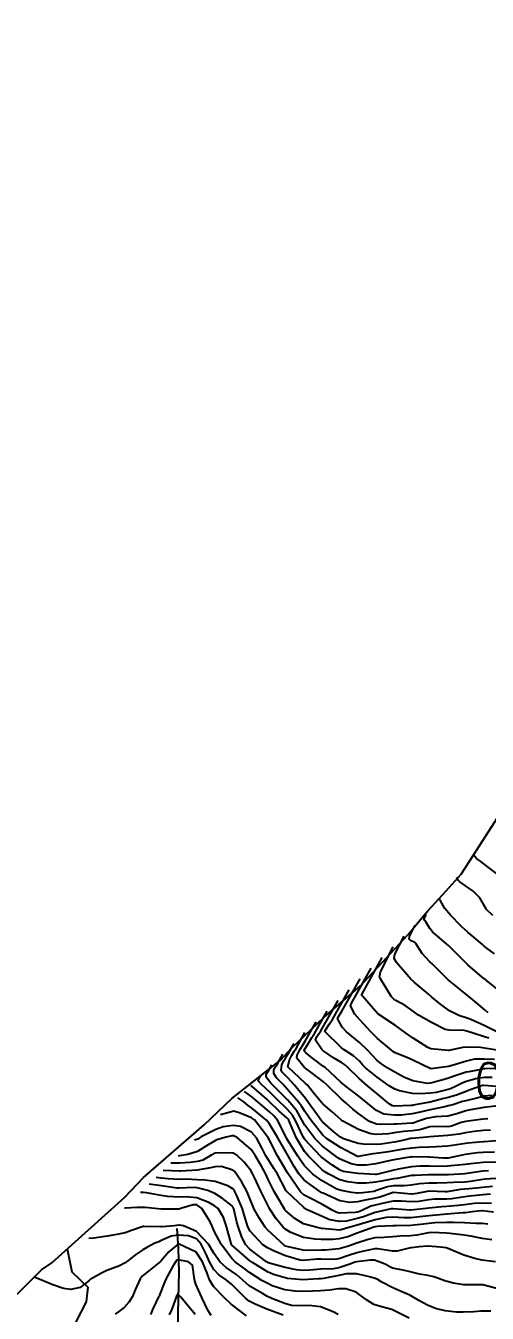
# Model space of a CAD drawing. Header units: metres. Extents: x 318500 to 325275, y 7408834 to 7428799.
# Drawn here: x 323552.8 to 323604.5, y 7420211.5 to 7420355.9 of the extents above; entities that cross this region are included whole.
import ezdxf
from ezdxf.enums import TextEntityAlignment as Align

# ---------------------------------------------------------------- set-up
doc = ezdxf.new("R2010")
doc.units = ezdxf.units.M
doc.header["$MEASUREMENT"] = 0
for name, color, linetype in [('Area', 45, 'Continuous'), ('Cotas', 45, 'Continuous'), ('Curvas de Nivel 1m', 11, 'Continuous'), ('Curvas de Nivel 5m', 15, 'Continuous'), ('Hidrografia', 140, 'Continuous'), ('Vias Primárias', 230, 'Continuous')]:
    doc.layers.add(name, color=color, linetype=linetype)
doc.styles.add('Style-STANDARD', font='STANDARD.shx')

msp = doc.modelspace()

# ---------------------------------------------------------------- linework, layer by layer
at = {"layer": 'Area'}
msp.add_lwpolyline([(323549.13, 7420210.94), (323554.58, 7420216.34), (323555.75, 7420217.14), (323563.92, 7420224.48), (323566.04, 7420226.71), (323572.82, 7420232.59), (323575.93, 7420235.54), (323581.36, 7420239.86), (323582.63, 7420241.25), (323586.28, 7420244.69), (323590.35, 7420248.19), (323595.7, 7420253.95), (323597.4, 7420256.04), (323597.89, 7420256.62), (323599.95, 7420258.86), (323601.61, 7420260.7), (323613.21, 7420278.73)], dxfattribs=at)
at = {"layer": 'Curvas de Nivel 1m', "flags": 128}
for points, elevation in [([(323605.59, 7420260.8), (323604.51, 7420261.61), (323603.82, 7420262.13), (323603.34, 7420262.48), (323603.11, 7420262.72), (323603.04, 7420262.86)], 769), ([(323605.16, 7420256.09), (323604.45, 7420256.77), (323604.42, 7420256.82), (323603.71, 7420258.08), (323602.93, 7420258.84), (323602.47, 7420259.15), (323601.46, 7420259.84), (323601.27, 7420260.04), (323601.13, 7420260.38)], 768), ([(323605.34, 7420251.77), (323604.39, 7420252.5), (323604.21, 7420252.65), (323604.01, 7420252.83), (323602.41, 7420254.17), (323601.67, 7420254.86), (323600.44, 7420256.1), (323599.81, 7420256.88), (323599.29, 7420257.72), (323599.21, 7420257.89)], 767), ([(323606.32, 7420247.28), (323604.42, 7420248.82), (323604.34, 7420248.89), (323603.99, 7420249.18), (323602.37, 7420250.56), (323602.06, 7420250.85), (323600.39, 7420252.54), (323600.22, 7420252.7), (323600.01, 7420252.88), (323598.41, 7420254.24), (323598.12, 7420254.61), (323597.66, 7420255.38), (323597.52, 7420255.54), (323597.45, 7420255.6), (323597.47, 7420255.71), (323597.71, 7420256.18)], 766), ([(323606.05, 7420242.79), (323604.27, 7420243.7), (323602.7, 7420244.42), (323602.29, 7420244.57), (323601.35, 7420244.86), (323600.3, 7420245.38), (323599.44, 7420246.02), (323598.39, 7420246.9), (323598.31, 7420246.97), (323597.94, 7420247.28), (323596.34, 7420248.61), (323595.99, 7420248.93), (323594.37, 7420250.81), (323594.32, 7420250.9), (323594.11, 7420251.27), (323594.2, 7420251.73), (323595.24, 7420253.77)], 764), ([(323604.74, 7420242.32), (323604.25, 7420242.47), (323603.09, 7420242.83), (323602.26, 7420243.11), (323601.94, 7420243.17), (323600.26, 7420243.2), (323599.84, 7420243.3), (323598.28, 7420244.07), (323596.84, 7420244.91), (323596.29, 7420245.31), (323595.35, 7420245.99), (323594.31, 7420246.55), (323594.06, 7420246.7), (323593.83, 7420246.96), (323593.01, 7420248.29), (323592.59, 7420248.98), (323592.5, 7420249.14), (323592.48, 7420249.16), (323592.57, 7420249.75), (323594, 7420252.57)], 763), ([(323606.11, 7420240.91), (323604.24, 7420241.21), (323603.79, 7420241.27), (323602.24, 7420241.32), (323601.81, 7420241.27), (323600.23, 7420240.93), (323600.18, 7420240.92), (323598.23, 7420241.13), (323597.87, 7420241.27), (323596.25, 7420242.32), (323595.39, 7420242.93), (323594.27, 7420243.74), (323592.38, 7420244.98), (323592.33, 7420245.02), (323592.29, 7420245.05), (323590.59, 7420247), (323590.47, 7420247.16), (323590.49, 7420247.22), (323592.77, 7420251.37)], 762), ([(323605.35, 7420239.93), (323604.22, 7420239.98), (323603.1, 7420239.95), (323602.22, 7420239.76), (323600.6, 7420239.25), (323600.21, 7420239.16), (323598.21, 7420238.9), (323596.22, 7420239.85), (323595.47, 7420240.18), (323594.23, 7420240.68), (323594.05, 7420240.78), (323593.82, 7420240.96), (323592.25, 7420242.3), (323591.55, 7420242.99), (323590.28, 7420244.37), (323589.71, 7420245.01), (323589.22, 7420245.94), (323589.31, 7420246.19), (323591.53, 7420250.16)], 761), ([(323606.1, 7420236.87), (323604.18, 7420237.02), (323604, 7420237.01), (323603.48, 7420236.83), (323602.53, 7420236.48), (323602.17, 7420236.35), (323601.09, 7420235.94), (323600.16, 7420235.65), (323599.54, 7420235.5), (323598.15, 7420235.16), (323597.94, 7420235.12), (323596.85, 7420234.91), (323596.27, 7420234.8), (323596.15, 7420234.78), (323595.99, 7420234.76), (323594.15, 7420234.7), (323593.93, 7420234.73), (323593.54, 7420234.96), (323592.17, 7420236.12), (323591.13, 7420236.99), (323590.19, 7420237.8), (323588.92, 7420239.02), (323588.55, 7420239.36), (323588.22, 7420239.59), (323587.31, 7420240.13), (323586.23, 7420240.87), (323586.12, 7420240.95), (323585.99, 7420241.06), (323585.29, 7420242.11), (323585.42, 7420242.44), (323585.88, 7420243.16), (323586.21, 7420243.67), (323587.83, 7420246.55)], 758), ([(323605.09, 7420237.92), (323604.2, 7420237.9), (323603.27, 7420237.76), (323602.19, 7420237.45), (323601.75, 7420237.28), (323600.92, 7420236.86), (323600.42, 7420236.62), (323600.18, 7420236.55), (323598.82, 7420236.24), (323598.17, 7420236.15), (323597.01, 7420236.07), (323596.17, 7420236.11), (323594.7, 7420236.42), (323594.17, 7420236.6), (323593.56, 7420236.96), (323592.19, 7420237.96), (323590.91, 7420238.99), (323590.56, 7420239.34), (323590.22, 7420239.73), (323589.56, 7420240.34), (323588.51, 7420241.03), (323588.23, 7420241.23), (323586.35, 7420243.06), (323586.39, 7420243.19), (323586.86, 7420243.92), (323587.23, 7420244.5), (323589.06, 7420247.76)], 759), ([(323605.08, 7420235.89), (323604.16, 7420235.8), (323603.38, 7420235.61), (323602.16, 7420235.31), (323601.79, 7420235.21), (323600.67, 7420234.86), (323600.15, 7420234.72), (323599.94, 7420234.67), (323598.14, 7420234.28), (323597.03, 7420234.02), (323596.14, 7420233.83), (323594.89, 7420233.69), (323594.14, 7420233.67), (323592.97, 7420233.8), (323592.14, 7420234.2), (323591.18, 7420234.99), (323590.16, 7420235.83), (323588.59, 7420237.02), (323588.18, 7420237.36), (323586.33, 7420239.06), (323586.26, 7420239.11), (323586.21, 7420239.15), (323585.12, 7420239.97), (323584.23, 7420240.68), (323584.03, 7420240.89), (323584.04, 7420240.96), (323584.5, 7420241.77), (323584.89, 7420242.38), (323585.18, 7420242.83), (323586.59, 7420245.35)], 757), ([(323606.12, 7420234.76), (323604.15, 7420234.54), (323602.68, 7420234.3), (323602.14, 7420234.18), (323601.13, 7420233.84), (323600.14, 7420233.59), (323598.73, 7420233.48), (323598.13, 7420233.4), (323597.74, 7420233.3), (323596.62, 7420232.92), (323596.26, 7420232.79), (323596.13, 7420232.77), (323594.39, 7420232.68), (323594.13, 7420232.67), (323592.46, 7420232.64), (323592.13, 7420232.67), (323591.35, 7420232.99), (323590.14, 7420233.83), (323589.5, 7420234.37), (323588.74, 7420235.02), (323588.16, 7420235.53), (323586.62, 7420237.05), (323586.19, 7420237.44), (323584.77, 7420238.5), (323584.21, 7420238.93), (323584.03, 7420239.08), (323583.21, 7420240.08), (323583.23, 7420240.43), (323583.57, 7420241.1), (323583.91, 7420241.62), (323584.15, 7420242), (323585.36, 7420244.15)], 756), ([(323604.92, 7420232.01), (323604.12, 7420231.95), (323603.08, 7420231.87), (323602.11, 7420231.72), (323601.4, 7420231.56), (323600.11, 7420231.4), (323599.61, 7420231.37), (323598.11, 7420231.25), (323597.79, 7420231.22), (323596.1, 7420231.08), (323595.96, 7420231.06), (323595.37, 7420230.93), (323594.35, 7420230.69), (323594.1, 7420230.64), (323592.65, 7420230.42), (323592.09, 7420230.38), (323590.66, 7420230.43), (323590.09, 7420230.5), (323588.42, 7420231.03), (323588.1, 7420231.2), (323587.34, 7420231.82), (323586.13, 7420232.9), (323585.98, 7420233.06), (323585.53, 7420233.67), (323584.52, 7420235.08), (323584.16, 7420235.55), (323582.89, 7420237.1), (323582.19, 7420237.86), (323581.57, 7420238.49), (323581.45, 7420238.74), (323581.51, 7420239.32), (323581.71, 7420239.74), (323581.93, 7420240.08), (323582.09, 7420240.33), (323582.89, 7420241.74)], 754), ([(323605.36, 7420229.52), (323604.08, 7420229.5), (323603.45, 7420229.45), (323602.08, 7420229.27), (323601.72, 7420229.21), (323600.17, 7420228.87), (323600.07, 7420228.85), (323600.05, 7420228.85), (323599.59, 7420228.88), (323598.07, 7420228.96), (323598, 7420228.97), (323596.07, 7420229), (323596, 7420228.99), (323595.59, 7420228.93), (323594.07, 7420228.66), (323593.7, 7420228.59), (323592.06, 7420228.24), (323590.98, 7420228.07), (323590.06, 7420228.07), (323589.28, 7420228.23), (323588.07, 7420228.74), (323587.89, 7420228.85), (323587.63, 7420229.04), (323586.09, 7420230.22), (323585.23, 7420231.07), (323584.12, 7420232.55), (323583.82, 7420233.08), (323583.2, 7420234.16), (323582.44, 7420235.11), (323582.15, 7420235.41), (323580.43, 7420237.14), (323580.31, 7420237.26), (323579.78, 7420237.93), (323579.77, 7420238.19), (323579.85, 7420238.38), (323579.96, 7420238.55), (323580.04, 7420238.67), (323580.42, 7420239.34)], 752), ([(323605.62, 7420230.8), (323604.21, 7420230.7), (323604.1, 7420230.7), (323602.38, 7420230.55), (323602.1, 7420230.52), (323600.65, 7420230.3), (323600.09, 7420230.22), (323598.85, 7420230.12), (323598.09, 7420230.11), (323596.93, 7420230.07), (323596.09, 7420230), (323595.16, 7420229.86), (323594.08, 7420229.68), (323593.46, 7420229.58), (323592.08, 7420229.4), (323591.71, 7420229.35), (323590.07, 7420229.04), (323590.02, 7420229.05), (323588.09, 7420230.04), (323586.54, 7420231.05), (323586.11, 7420231.46), (323584.83, 7420233.07), (323584.14, 7420234.07), (323583.74, 7420234.68), (323583.44, 7420235.09), (323582.17, 7420236.57), (323581.67, 7420237.12), (323580.94, 7420237.88), (323580.63, 7420238.35), (323580.64, 7420238.75), (323580.79, 7420239.06), (323580.95, 7420239.32), (323581.06, 7420239.5), (323581.65, 7420240.54)], 753), ([(323605.68, 7420228.41), (323604.07, 7420228.37), (323602.67, 7420228.23), (323602.06, 7420228.15), (323601.28, 7420228.07), (323600.06, 7420227.96), (323599.11, 7420227.93), (323598.06, 7420227.96), (323597, 7420227.98), (323596.06, 7420227.9), (323594.8, 7420227.68), (323594.06, 7420227.52), (323592.12, 7420227.04), (323592.05, 7420227.03), (323592.01, 7420227.03), (323590.05, 7420227.13), (323588.4, 7420227.37), (323588.05, 7420227.5), (323587.12, 7420228.11), (323586.07, 7420228.9), (323585.89, 7420229.06), (323584.1, 7420230.95), (323584.01, 7420231.08), (323583.92, 7420231.27), (323583.07, 7420233.1), (323582.72, 7420233.69), (323582.14, 7420234.36), (323581.75, 7420234.72), (323581.33, 7420235.12), (323580.17, 7420236.25), (323579.21, 7420237.15), (323578.9, 7420237.51), (323578.89, 7420237.62), (323578.93, 7420237.71), (323578.98, 7420237.78), (323579.01, 7420237.84), (323579.18, 7420238.13)], 751), ([(323605.15, 7420225.69), (323604.03, 7420225.59), (323603.35, 7420225.51), (323602.03, 7420225.38), (323601.54, 7420225.33), (323600.02, 7420225.09), (323599.82, 7420225.07), (323598.02, 7420225.15), (323597.8, 7420225.13), (323596.64, 7420224.91), (323596.12, 7420224.82), (323596.02, 7420224.81), (323594.85, 7420224.94), (323594.02, 7420225.02), (323593.96, 7420225.01), (323593.8, 7420224.95), (323592.51, 7420224.48), (323592.01, 7420224.37), (323590.85, 7420224.15), (323590, 7420223.95), (323589.13, 7420223.89), (323588.01, 7420224.09), (323586.16, 7420224.92), (323586.02, 7420224.99), (323585.9, 7420225.06), (323584.04, 7420226.41), (323583.44, 7420227.09), (323582.9, 7420227.94), (323582.23, 7420229.11), (323582.07, 7420229.38), (323581.06, 7420231.13), (323580.12, 7420232.76), (323579.82, 7420233.14), (323578.14, 7420234.52), (323577.76, 7420234.78), (323577.25, 7420235.17), (323576.61, 7420235.64)], 748), ([(323606.05, 7420226.6), (323604.35, 7420226.51), (323604.04, 7420226.47), (323602.65, 7420226.23), (323602.04, 7420226.17), (323600.77, 7420226.13), (323600.04, 7420226.08), (323598.89, 7420226.04), (323598.04, 7420226.04), (323596.96, 7420225.99), (323596.03, 7420225.84), (323595.22, 7420225.75), (323594.03, 7420225.74), (323593.35, 7420225.64), (323592.02, 7420225.18), (323591.86, 7420225.14), (323590.61, 7420224.99), (323590.09, 7420224.92), (323590.02, 7420224.92), (323589.33, 7420225.01), (323588.02, 7420225.28), (323587.63, 7420225.43), (323586.04, 7420226.32), (323585, 7420227.07), (323584.06, 7420228), (323583.6, 7420228.63), (323583.32, 7420229.09), (323582.1, 7420231.03), (323582.05, 7420231.11), (323582, 7420231.21), (323581.03, 7420233.13), (323580.61, 7420233.61), (323580.14, 7420234.04), (323578.88, 7420235.15), (323578.16, 7420235.74), (323577.33, 7420236.33)], 749), ([(323604.91, 7420224.81), (323604.09, 7420224.75), (323604.02, 7420224.74), (323602.29, 7420224.57), (323602.02, 7420224.53), (323600.58, 7420224.29), (323600.01, 7420224.25), (323598.65, 7420224.25), (323598.01, 7420224.2), (323596.89, 7420224.02), (323596.01, 7420223.97), (323594.9, 7420224.04), (323594.01, 7420224.03), (323593.12, 7420223.84), (323592, 7420223.6), (323591.51, 7420223.47), (323590.48, 7420223), (323590.14, 7420222.85), (323589.99, 7420222.8), (323589.74, 7420222.75), (323587.99, 7420222.69), (323587.7, 7420222.75), (323587.17, 7420223.04), (323586, 7420223.72), (323584.77, 7420224.32), (323584.01, 7420224.7), (323583.6, 7420225.09), (323582.63, 7420226.52), (323582.23, 7420227.11), (323582.16, 7420227.22), (323582.05, 7420227.4), (323581.41, 7420228.47), (323581.03, 7420229.13), (323580.1, 7420230.94), (323579.98, 7420231.14), (323579.68, 7420231.57), (323578.45, 7420233.16), (323578.13, 7420233.39), (323576.87, 7420233.91), (323576.14, 7420234.12), (323574.65, 7420233.72)], 747), ([(323605.03, 7420223.78), (323604, 7420223.81), (323603.07, 7420223.76), (323602, 7420223.62), (323601.31, 7420223.54), (323600, 7420223.44), (323599.47, 7420223.4), (323598, 7420223.25), (323597.69, 7420223.21), (323595.99, 7420223.03), (323595.88, 7420223.03), (323593.99, 7420223.18), (323593.78, 7420223.17), (323592.81, 7420222.97), (323591.99, 7420222.75), (323590.68, 7420222.29), (323589.98, 7420222.08), (323588.76, 7420221.8), (323587.98, 7420221.74), (323586.9, 7420221.96), (323585.98, 7420222.35), (323584.37, 7420223.08), (323583.99, 7420223.31), (323582.08, 7420225.11), (323582.02, 7420225.18), (323580.99, 7420227.13), (323580.64, 7420227.71), (323580.06, 7420228.59), (323579.73, 7420229.14), (323579.36, 7420229.87), (323578.68, 7420231.15), (323578.11, 7420231.79), (323576.9, 7420232.4), (323576.12, 7420232.53), (323574.95, 7420232.37), (323574.11, 7420232.07), (323572.49, 7420231.24), (323572.25, 7420231.09), (323572.1, 7420231), (323571.72, 7420230.87)], 746), ([(323604.62, 7420221.46), (323603.98, 7420221.53), (323603.26, 7420221.54), (323601.98, 7420221.62), (323600.78, 7420221.66), (323599.98, 7420221.64), (323598.68, 7420221.59), (323597.98, 7420221.54), (323597.41, 7420221.47), (323595.97, 7420221.32), (323594.31, 7420221.29), (323593.97, 7420221.28), (323592.19, 7420221.19), (323591.97, 7420221.15), (323591.84, 7420221.11), (323591.43, 7420220.99), (323590.37, 7420220.59), (323589.96, 7420220.44), (323588.93, 7420220.04), (323587.95, 7420219.8), (323587.24, 7420219.75), (323585.95, 7420219.75), (323585.26, 7420219.76), (323583.95, 7420219.95), (323582.55, 7420220.51), (323581.97, 7420220.86), (323581.67, 7420221.11), (323580.9, 7420222.04), (323580.19, 7420223.14), (323580, 7420223.5), (323579.19, 7420225.15), (323578.43, 7420226.77), (323578.24, 7420227.16), (323578.05, 7420227.48), (323577.3, 7420228.41), (323576.47, 7420229.18), (323576.07, 7420229.43), (323575.8, 7420229.47), (323574.07, 7420229.44), (323573.91, 7420229.38), (323573.69, 7420229.22), (323572.68, 7420228.62), (323572.06, 7420228.47), (323571.2, 7420228.39), (323570.06, 7420228.3), (323569.07, 7420228.29)], 744), ([(323605.05, 7420219.71), (323603.96, 7420219.85), (323602.69, 7420220.1), (323601.96, 7420220.24), (323600.4, 7420220.42), (323599.96, 7420220.46), (323598.34, 7420220.51), (323597.96, 7420220.48), (323596.66, 7420220.22), (323595.96, 7420220.14), (323594.79, 7420220.11), (323593.96, 7420220.03), (323592.95, 7420219.97), (323591.95, 7420219.91), (323591.21, 7420219.73), (323589.94, 7420219.33), (323589.7, 7420219.25), (323589, 7420219.01), (323588.21, 7420218.75), (323587.93, 7420218.68), (323586.43, 7420218.55), (323585.93, 7420218.54), (323584.51, 7420218.5), (323583.93, 7420218.53), (323582.08, 7420218.96), (323581.94, 7420219.01), (323581.77, 7420219.11), (323579.96, 7420220.78), (323579.64, 7420221.14), (323578.97, 7420222.16), (323578.41, 7420223.16), (323578.01, 7420224.16), (323577.61, 7420225.17), (323577.04, 7420226.17), (323576.38, 7420227.18), (323576.24, 7420227.37), (323576.05, 7420227.5), (323574.77, 7420227.92), (323574.06, 7420227.9), (323573.52, 7420227.76), (323572.05, 7420227.52), (323570.2, 7420227.41), (323570.05, 7420227.41), (323568.24, 7420227.49)], 743), ([(323605.48, 7420217.24), (323603.92, 7420217.43), (323603.16, 7420217.59), (323601.93, 7420217.98), (323600.05, 7420218.75), (323599.94, 7420218.79), (323599.3, 7420218.88), (323597.94, 7420218.99), (323597.85, 7420218.99), (323596.9, 7420218.91), (323596.05, 7420218.81), (323595.94, 7420218.79), (323594.44, 7420218.44), (323593.93, 7420218.43), (323592.23, 7420218.69), (323591.94, 7420218.68), (323590.53, 7420218.39), (323589.93, 7420218.25), (323588.98, 7420217.96), (323587.92, 7420217.56), (323587.46, 7420217.49), (323585.92, 7420217.55), (323585.46, 7420217.53), (323583.91, 7420217.38), (323583.59, 7420217.41), (323581.92, 7420217.9), (323580.6, 7420218.46), (323579.93, 7420218.79), (323579.4, 7420219.15), (323577.96, 7420220.66), (323577.71, 7420221.16), (323577.32, 7420222.51), (323577.1, 7420223.17), (323576.39, 7420224.81), (323576.21, 7420225.19), (323576.02, 7420225.42), (323575.49, 7420225.74), (323574.04, 7420226.26), (323572.88, 7420226.39), (323572.04, 7420226.45), (323570.81, 7420226.49), (323570.04, 7420226.47), (323568.78, 7420226.54), (323568.04, 7420226.63), (323567.45, 7420226.71)], 742), ([(323605.88, 7420214.16), (323604.06, 7420214.64), (323603.89, 7420214.67), (323602.09, 7420214.64), (323601.89, 7420214.65), (323600.77, 7420214.86), (323600.04, 7420215.02), (323599.89, 7420215.07), (323598.55, 7420215.55), (323597.9, 7420215.7), (323596.94, 7420215.86), (323595.9, 7420216.12), (323595.26, 7420216.28), (323593.91, 7420216.54), (323593.62, 7420216.66), (323593.12, 7420216.96), (323591.92, 7420217.41), (323591.47, 7420217.43), (323589.91, 7420217.25), (323589.71, 7420217.2), (323589.24, 7420217.01), (323587.91, 7420216.55), (323587.32, 7420216.45), (323585.9, 7420216.42), (323584.66, 7420216.31), (323583.9, 7420216.27), (323583.15, 7420216.34), (323581.9, 7420216.61), (323581.5, 7420216.71), (323580.01, 7420217.14), (323579.91, 7420217.18), (323579.82, 7420217.23), (323577.93, 7420218.65), (323577.45, 7420219.17), (323577.01, 7420220.11), (323576.62, 7420221.18), (323576.48, 7420221.69), (323576.15, 7420223.19), (323575.99, 7420223.49), (323574.85, 7420224.36), (323574.02, 7420224.89), (323573.24, 7420225.23), (323572.02, 7420225.54), (323571.7, 7420225.57), (323570.02, 7420225.49), (323569.79, 7420225.5), (323568.03, 7420225.76), (323566.66, 7420225.95)], 741), ([(323595.79, 7420210.92), (323593.84, 7420211.89), (323592.59, 7420212.23), (323591.85, 7420212.43), (323591.03, 7420212.99), (323589.87, 7420213.84), (323588.69, 7420214.2), (323587.88, 7420214.19), (323586.87, 7420214.05), (323585.87, 7420213.97), (323585.01, 7420213.93), (323583.87, 7420213.91), (323583.02, 7420213.95), (323581.87, 7420214.1), (323580.45, 7420214.56), (323579.89, 7420214.83), (323579.3, 7420215.15), (323577.9, 7420216.04), (323577.25, 7420216.51), (323576.35, 7420217.18), (323575.92, 7420217.59), (323574.74, 7420219.21), (323573.96, 7420220.68), (323573.71, 7420221.22), (323573.49, 7420221.71), (323572.57, 7420223.23), (323572, 7420223.61), (323571.6, 7420223.64), (323570.3, 7420223.27), (323569.99, 7420223.16), (323569.85, 7420223.13), (323567.99, 7420223.13), (323566.22, 7420223.32), (323565.99, 7420223.34), (323565.32, 7420223.33), (323563.99, 7420223.27), (323563.9, 7420223.26)], 739), ([(323587.83, 7420211.32), (323587.26, 7420211.62), (323585.85, 7420212.18), (323584.6, 7420212.32), (323583.85, 7420212.3), (323582.59, 7420212.35), (323581.85, 7420212.55), (323580.42, 7420213.13), (323579.86, 7420213.4), (323579.35, 7420213.67), (323577.88, 7420214.55), (323577.14, 7420215.17), (323576.47, 7420215.76), (323575.9, 7420216.17), (323575.29, 7420216.58), (323574.61, 7420217.21), (323573.92, 7420218.22), (323573.32, 7420219.23), (323571.96, 7420220.62), (323570.51, 7420221.26), (323570.05, 7420221.35), (323569.97, 7420221.34), (323569.46, 7420221.28), (323568.1, 7420221.17), (323567.97, 7420221.16), (323566.09, 7420221.19), (323565.97, 7420221.18), (323564.58, 7420220.72), (323563.96, 7420220.5), (323563.03, 7420220.29), (323561.95, 7420220.12), (323560.44, 7420219.89), (323559.88, 7420219.85)], 738), ([(323581.69, 7420211.25), (323579.84, 7420211.92), (323578.52, 7420212.48), (323577.86, 7420212.84), (323577.44, 7420213.17), (323575.88, 7420214.72), (323575.3, 7420215.2), (323574.46, 7420215.78), (323573.9, 7420216.37), (323573.43, 7420217.22), (323573.05, 7420218.11), (323572.5, 7420219.23), (323571.95, 7420219.82), (323571.07, 7420220.14), (323569.95, 7420220.23), (323569.12, 7420220.12), (323567.94, 7420219.58), (323567.75, 7420219.49), (323567.29, 7420219.31), (323566.4, 7420218.84), (323565.93, 7420218.57), (323565.18, 7420218.07), (323564.25, 7420217.34), (323563.91, 7420217.08), (323563.35, 7420216.8), (323561.9, 7420216.27), (323561.32, 7420215.96), (323560.3, 7420215.4), (323560.05, 7420215.24), (323559.89, 7420215.09), (323558.92, 7420214.37), (323557.87, 7420214.13), (323557.07, 7420214.24), (323555.88, 7420214.65), (323553.89, 7420215.48), (323553.89, 7420215.48)], 737), ([(323577.57, 7420211.16), (323575.85, 7420212.48), (323575.1, 7420213.2), (323573.88, 7420214.48), (323573.43, 7420215.22), (323573.17, 7420215.95), (323572.65, 7420217.23), (323571.93, 7420218.3), (323569.94, 7420219.27), (323568.86, 7420218.35), (323567.95, 7420217.3), (323567.91, 7420217.26), (323566.82, 7420216.39), (323565.89, 7420215.62), (323565.65, 7420215.32), (323565.1, 7420214.1), (323564.78, 7420213.34), (323564.43, 7420212.76), (323563.84, 7420212.12), (323563.42, 7420211.77), (323562.86, 7420211.36)], 736), ([(323571.83, 7420211.33), (323570.2, 7420213.26), (323569.86, 7420213.59), (323569.73, 7420213.4), (323569.69, 7420213.27), (323569.18, 7420211.94), (323568.89, 7420211.28)], 734)]:
    msp.add_lwpolyline(points, dxfattribs=dict(at, elevation=elevation))
at = {"layer": 'Curvas de Nivel 5m', "flags": 128}
for points, elevation in [([(323604.65, 7420245.17), (323604.3, 7420245.47), (323603.56, 7420246.09), (323602.68, 7420246.84), (323602.31, 7420247.15), (323600.92, 7420248.27), (323600.34, 7420248.73), (323600.18, 7420248.87), (323598.37, 7420250.66), (323598.11, 7420250.9), (323597.27, 7420251.8), (323596.53, 7420252.93), (323596.47, 7420253.01), (323596.44, 7420253.04), (323595.96, 7420253.27), (323595.78, 7420253.44), (323595.83, 7420253.72), (323596.47, 7420254.98)], 765), ([(323606.21, 7420238.92), (323604.28, 7420238.89), (323604.21, 7420238.89), (323604.15, 7420238.88), (323603.86, 7420238.82), (323602.49, 7420238.55), (323602.2, 7420238.49), (323600.96, 7420238.1), (323600.19, 7420237.83), (323599.47, 7420237.6), (323598.19, 7420237.26), (323597.85, 7420237.24), (323596.19, 7420237.55), (323595.19, 7420237.94), (323594.2, 7420238.49), (323593.41, 7420238.96), (323592.68, 7420239.44), (323592.22, 7420239.82), (323591.66, 7420240.42), (323591.14, 7420240.99), (323590.24, 7420241.82), (323588.76, 7420243.02), (323588.27, 7420243.54), (323587.77, 7420244.53), (323587.84, 7420244.68), (323588.26, 7420245.34), (323590.3, 7420248.96)], 760), ([(323604.61, 7420233.29), (323604.13, 7420233.24), (323603.77, 7420233.19), (323602.13, 7420232.98), (323601.64, 7420232.85), (323600.54, 7420232.45), (323600.12, 7420232.39), (323598.59, 7420232.43), (323598.12, 7420232.36), (323596.98, 7420232.05), (323596.12, 7420231.93), (323595.21, 7420231.84), (323594.11, 7420231.69), (323593.47, 7420231.6), (323592.11, 7420231.52), (323591.5, 7420231.6), (323590.12, 7420232.08), (323588.35, 7420233.03), (323588.22, 7420233.12), (323588.13, 7420233.2), (323587.17, 7420234.07), (323586.15, 7420234.9), (323585.99, 7420235.06), (323585.22, 7420236.01), (323584.35, 7420237.08), (323584.18, 7420237.25), (323582.21, 7420239.11), (323582.39, 7420239.89), (323582.64, 7420240.42), (323582.92, 7420240.85), (323583.12, 7420241.17), (323584.12, 7420242.95)], 755), ([(323604.68, 7420227.44), (323604.06, 7420227.41), (323603.54, 7420227.34), (323602.05, 7420227.1), (323600.19, 7420227.01), (323600.05, 7420227.01), (323598.13, 7420226.98), (323598.05, 7420226.98), (323597.97, 7420226.98), (323596.45, 7420226.92), (323596.07, 7420226.9), (323596.05, 7420226.9), (323594.41, 7420226.58), (323594.04, 7420226.54), (323592.71, 7420226.3), (323592.04, 7420226.17), (323590.96, 7420226.07), (323590.04, 7420226.07), (323588.87, 7420226.19), (323588.04, 7420226.42), (323586.78, 7420227.05), (323586.33, 7420227.33), (323586.06, 7420227.56), (323584.53, 7420229.08), (323584.08, 7420229.61), (323583.17, 7420231.09), (323582.47, 7420232.76), (323582.32, 7420233.11), (323582.25, 7420233.23), (323582.13, 7420233.36), (323581.19, 7420234.18), (323580.19, 7420235.14), (323580.15, 7420235.18), (323579.83, 7420235.47), (323578.18, 7420236.93), (323578.04, 7420237.03)], 750), ([(323605.26, 7420222.8), (323603.99, 7420222.96), (323603.85, 7420222.96), (323602.87, 7420222.83), (323602.11, 7420222.72), (323601.99, 7420222.72), (323601.86, 7420222.72), (323599.99, 7420222.57), (323599.65, 7420222.54), (323597.98, 7420222.38), (323596.67, 7420222.23), (323595.98, 7420222.16), (323595.22, 7420222.16), (323593.98, 7420222.24), (323593.22, 7420222.2), (323591.98, 7420221.93), (323591.25, 7420221.72), (323589.97, 7420221.36), (323588.78, 7420221.02), (323588.18, 7420220.81), (323587.97, 7420220.78), (323586.05, 7420220.98), (323585.97, 7420220.99), (323585.47, 7420221.07), (323583.97, 7420221.51), (323582.98, 7420222.09), (323581.99, 7420222.95), (323581.91, 7420223.03), (323581.86, 7420223.11), (323581.65, 7420223.46), (323580.68, 7420225.13), (323580.04, 7420226.41), (323579.69, 7420227.14), (323579.23, 7420227.98), (323578.54, 7420229.16), (323578.08, 7420229.82), (323576.52, 7420231.18), (323576.1, 7420231.36), (323575.93, 7420231.36), (323575.3, 7420231.2), (323574.37, 7420230.94), (323574.09, 7420230.84), (323573.09, 7420230.23), (323572.08, 7420229.62), (323570.99, 7420229.26), (323570.07, 7420229.11), (323569.9, 7420229.1)], 745), ([(323604.93, 7420211.71), (323603.84, 7420211.7), (323603.03, 7420211.64), (323601.84, 7420211.58), (323601.09, 7420211.6), (323599.84, 7420211.74), (323598.74, 7420212), (323597.85, 7420212.36), (323596.88, 7420212.91), (323595.87, 7420213.48), (323594.89, 7420213.91), (323593.88, 7420214.36), (323592.72, 7420214.97), (323592.2, 7420215.28), (323591.89, 7420215.41), (323591.34, 7420215.54), (323589.9, 7420215.87), (323588.76, 7420215.88), (323587.9, 7420215.7), (323586.21, 7420215.37), (323585.89, 7420215.34), (323585.63, 7420215.32), (323583.89, 7420215.23), (323582.16, 7420215.37), (323581.89, 7420215.43), (323580.59, 7420215.82), (323579.9, 7420216.12), (323578.23, 7420217.16), (323577.91, 7420217.4), (323576.42, 7420218.7), (323575.94, 7420219.12), (323575.88, 7420219.19), (323575.84, 7420219.3), (323575.31, 7420221.2), (323574.98, 7420222.2), (323574.39, 7420223.21), (323573.99, 7420223.53), (323573.33, 7420223.89), (323572.01, 7420224.42), (323570.75, 7420224.52), (323570.01, 7420224.48), (323568.72, 7420224.58), (323568.01, 7420224.67), (323566.37, 7420224.96), (323566.02, 7420225.01), (323565.7, 7420225.01)], 740), ([(323573.59, 7420211.22), (323573.24, 7420211.82), (323572.56, 7420213.23), (323571.88, 7420214.74), (323571.75, 7420215.24), (323571.53, 7420216.87), (323571.08, 7420217.25), (323569.91, 7420217.47), (323569.77, 7420217.41), (323569.66, 7420217.27), (323569.28, 7420216.66), (323568.52, 7420215.29), (323568.33, 7420214.85), (323567.86, 7420213.62), (323567.76, 7420213.4), (323567.71, 7420213.3), (323567.1, 7420212.05), (323566.8, 7420211.31)], 735)]:
    msp.add_lwpolyline(points, dxfattribs=dict(at, elevation=elevation))
at = {"layer": 'Hidrografia'}
for points in [[(323569.77, 7420220.96), (323569.9, 7420218.72), (323569.99, 7420216.06), (323569.9, 7420213.17), (323569.82, 7420209.46), (323568.14, 7420205.34), (323568.38, 7420202.83)], [(323557.46, 7420218.68), (323557.98, 7420216.12), (323559.8, 7420214.41), (323559.6, 7420212.75), (323558.42, 7420210.44)]]:
    msp.add_lwpolyline(points, dxfattribs=at)
at = {"layer": 'Vias Primárias'}
for points in [[(323415.83, 7419583.3), (323419.05, 7419572.75), (323421.03, 7419562.09), (323421.35, 7419557.37), (323421.62, 7419546.02), (323420.65, 7419534.77), (323419.85, 7419529.55), (323419.49, 7419524.99, 0.238184), (323422.13, 7419522.67), (323425.33, 7419521.77), (323439.38, 7419519.04), (323447.04, 7419517.34, 0.392019), (323449.51, 7419518.78), (323449.89, 7419520.08), (323454.11, 7419536.78), (323456.93, 7419548.51), (323462.14, 7419572.41), (323463.2, 7419579.6, 0.075507), (323463.15, 7419593.44, 0), (323461.93, 7419601.3, 0.173993), (323443.83, 7419629.61, 0.279998), (323404.32, 7419640.18, 0.277838)], [(323934.92, 7420316.78, 0), (323936.24, 7420308.85)], [(323715.64, 7420145.55, 0), (323709.04, 7420132.94)], [(323939.28, 7420278.62, 0), (323933.27, 7420270.92)], [(323840.74, 7420005.61, 0), (323839.68, 7420001, -0.226003)], [(323831.09, 7420001.79, 0), (323833.84, 7420008.44, 0.220888)]]:
    msp.add_lwpolyline(points, format="xyb", dxfattribs=at)

# ---------------------------------------------------------------- texts
at = {"layer": 'Cotas', "style": 'Style-STANDARD'}
msp.add_text('760', height=4, rotation=176.9383, dxfattribs=at).set_placement((323607.81, 7420237.38, 760), align=Align.MIDDLE_CENTER)

doc.saveas('drawing.dxf')
